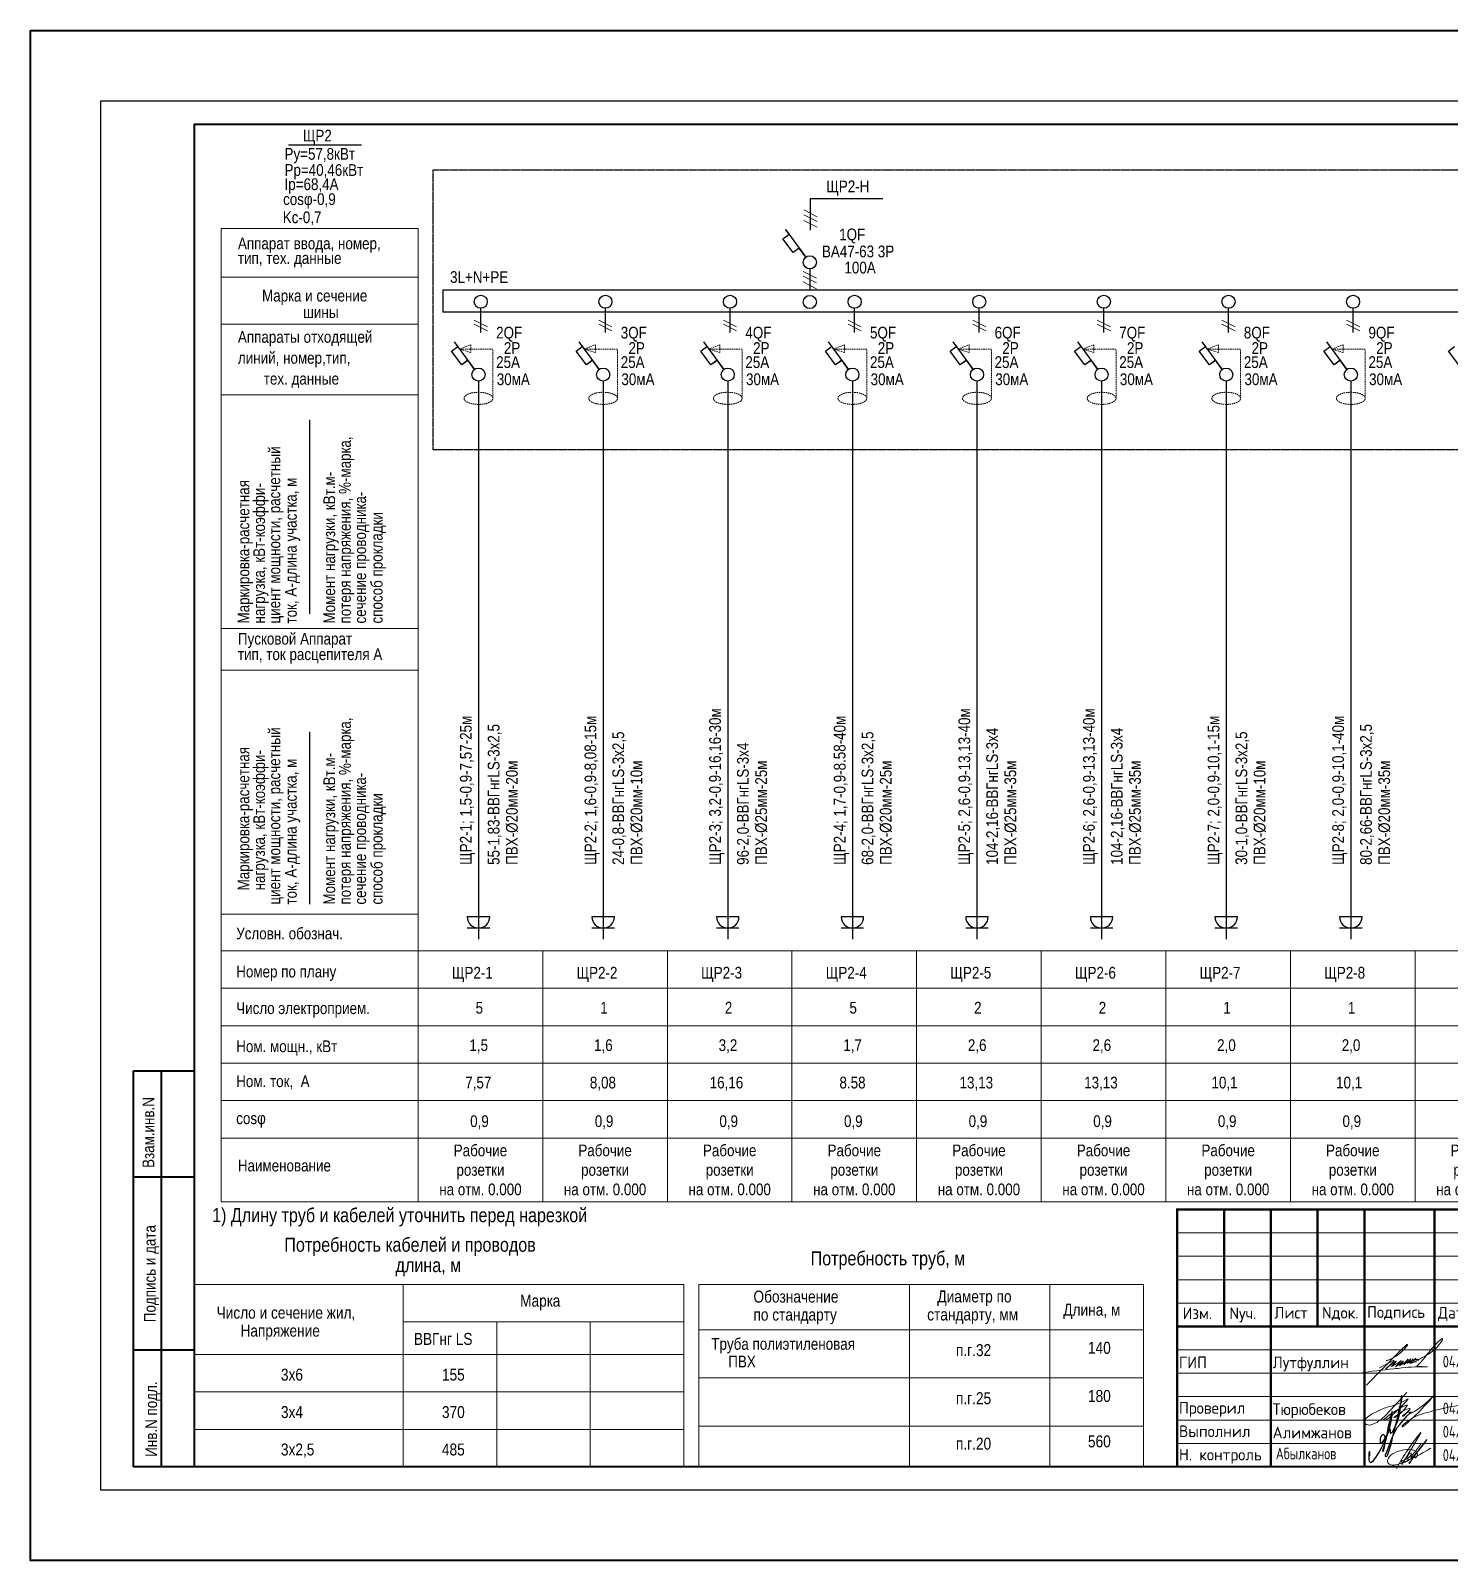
# Model space of a CAD drawing. Header units: metres. Extents: x -187 to 138813, y -64870 to 49448.
# Drawn here: x -187 to 30128, y -26600 to 6100 of the extents above; entities that cross this region are included whole.
import ezdxf
from ezdxf.enums import TextEntityAlignment as Align

# ---------------------------------------------------------------- set-up
doc = ezdxf.new("R2010")
doc.units = ezdxf.units.M
doc.linetypes.add('CENTER2', pattern=[2.3, 2, -0.1, 0.1, -0.1])
doc.linetypes.add('DASHED2', pattern=[9.525, 6.35, -3.175])
for name, color, linetype, lineweight in [('1_Рамка_АР', 7, 'Continuous', 13), ('G-ANNO-TTLB', 7, 'Continuous', 9), ('Рамка', 7, 'Continuous', 40), ('ЭЛ', 250, 'Continuous', 50), ('ЭЛ-сила', 5, 'Continuous', 50), ('ЭЛ.ос', 7, 'Continuous', 30)]:
    doc.layers.add(name, color=color, linetype=linetype, lineweight=lineweight)
doc.layers.add('Text standart (rus)', color=7, linetype='Continuous')
doc.layers.add('Схема', color=7, linetype='Continuous')
doc.styles.add('Arial', font='ARIALN.TTF', dxfattribs={"width": 0.8, "height": 2.5})
doc.styles.add('GOST Common_7', font='', dxfattribs={"width": 0.8, "height": 2.5})
doc.styles.add('ISOCPEUR', font='isocpeur.ttf', dxfattribs={"width": 0.8, "height": 2.5})
doc.styles.get("Standard").update_dxf_attribs({"font": 'ARIALN.TTF'})
doc.styles.get('GOST Common_7').set_extended_font_data('GOST Common')

# ---------------------------------------------------------------- blocks, each defined once
blk = doc.blocks.new('A$C7BC16580')
at = {"color": 5, "lineweight": 0}
for points in [[(0, 0), (5.6, 5.75, -0.02166), (7.12, 7.19, -0.19716), (7.25, 7.24, -0.469539), (7.27, 7.11, -0.091839), (5.13, 5.11, -0.05798), (3.56, 4.36, -0.624403), (3.52, 4.39, -0.153174), (3.59, 4.48, -0.064986)], [(2.27, 3.11), (4.75, 4.37, -0.154866), (4.89, 4.39, -0.292827), (4.87, 4.29), (3.51, 2.94, -0.411587), (3.45, 2.94, -0.580346), (3.47, 3.01, -0.002677), (5.09, 4.18, -0.019361), (5.26, 4.29, -0.345388), (5.26, 4.21, -0.013245), (4.4, 3.3, 0.037418), (6.13, 4.35, 0.92971), (6.09, 4.36, -0.016709), (5.13, 3.27, 0.954384), (5.15, 3.25, 0.030217), (6.48, 4.3, -0.484269), (6.5, 4.23, -0.0371), (5.84, 3.47, 0.061745), (7.39, 4.58, 0.903836), (7.35, 4.63, 0.007464), (6.6, 3.7, 0.991792), (6.66, 3.68, 0.025261), (7.84, 4.63, 0.449152), (7.84, 4.67, 0.022262), (7.2, 3.9, 0.089693), (7.28, 3.92, 0.077771), (8.3, 4.67, 1.029358), (8.27, 4.69, 0.045434), (7.66, 3.92, 0.081016), (7.81, 3.94, 0.081016)], [(8.91, 4.18), (7.73, 4.12, -0.155702), (8.15, 4.43, -0.067082), (9.12, 4.57, -0.804067), (9.18, 4.4, -0.465495)]]:
    blk.add_lwpolyline(points, format="xyb", dxfattribs=at)
for centre, radius, start, end in [((13.67, 7.72), 0.63, 112.5581, 137.3842), ((13.46, 8.26), 0.0594, 15.6123, 121.977), ((13.3, 8.22), 0.216, 326.7487, 13.7387), ((-5.12, 31.82), 30.83, 295.2738, 301.5454), ((28.29, -7.88), 22.02, 133.2628, 143.8822), ((7.68, 11.25), 6.61, 300.3031, 331.5166), ((14.15, -93.03), 96.39, 95.5253, 99.1597), ((10.47, -38.41), 41.7, 95.7618, 97.7216), ((9.67, -27.12), 30.39, 87.7834, 96.3959), ((6.23, 6.85), 3.32, 298.6379, 319.7145), ((11.27, 1.89), 3.82, 131.8116, 147.4551), ((8.74, 4.72), 0.0226, 322.9154, 145.6207), ((-4.34, 17.08), 19.08, 314.1735, 321.0714), ((12.5, 35.44), 32.23, 263.6981, 267.0619)]:
    blk.add_arc(centre, radius, start, end, dxfattribs=at)
blk = doc.blocks.new('A$C1F835CD7')
at = {"color": 5, "lineweight": 20}
blk.add_lwpolyline([(0, 0), (-7.52, -8.07, -0.067402), (-10.53, -10.53, -0.074297), (-12.82, -11.51, -0.224721), (-14.97, -11.1, -0.534013), (-14.9, -9.54, -0.102678), (-11.12, -7.01, -0.032171), (-7.1, -5.22, 0.079), (0.39, -2.29, -0.047889), (-6.05, -8.73, -0.106221), (-8.02, -9.92, -0.25377), (-8.41, -9.76, -0.003646), (-7.08, -8.71, -0.066745), (-0.45, -4.62, -0.13618), (0.16, -4.46, -0.123156), (-4.29, -8.91, -0.149109), (-4.63, -8.94, -0.113062), (0.73, -5.7, -0.915781), (1.02, -6.05, 0.012056), (-1.26, -8.43, -0.564794), (-1.57, -8.37, -0.182122), (1.33, -6.88, -0.63015), (1.2, -7.12, 0.344907), (0.74, -7.62, 0.086497), (3.36, -6.27, 0.067149), (9.92, -0.63, -0.11777), (10.09, -0.55, -0.036841), (-1.24, -12.02, -0.923458), (-1.76, -11.92, -0.097525), (4.1, -8.03, -0.018156), (12.33, -5.82, -0.050903), (21.82, -4.34, -2.128868)], format="xyb", dxfattribs=at)
blk = doc.blocks.new('A$C04171E6A')
at = {"color": 5, "lineweight": 0}
for points in [[(0, 0, -0.0428435), (2563, 3824, -1.074521), (2599, 3802, 0.001081), (590, 429, -0.6383218), (726, 627, 0.1974927), (1232, 878, 0.3067655), (1217, 1121, -0.3396131), (1303, 1500, -0.119769), (1556, 1661, -0.3900384), (1552, 1411, -0.1665937), (543, 798, -0.1710583), (469, 818, -1.587545), (497, 834, 0.1769981), (601, 656, -0.6540487), (564, 466, -0.269144), (564, 574, -0.3664107)], [(2000, 1161), (2050, 1150, 0.1199822), (2212, 1334, 0.3620661), (2145, 1729, 0.1810689), (1580, 2007, 0.100436), (636, 1957, 0.0751561), (-420, 1557, 0.173142), (-957, 886, 0.2978333), (-774, 463, 0.1873849), (-88, 380, 0.0582409), (1425, 955, 0.0257587), (3593, 2118, -0.0006612), (3671, 2163, -0.0006612)], [(2609, 2595, -0.0002221), (1737, 1479, 0.0388019), (1532, 1125, 0.8811967), (1595, 1081, 0.0359135), (1642, 1134, 0.034344), (3251, 3056, 0.7722729), (3221, 3073, 0.0234412), (1399, 548, -1.1192277), (1353, 548, -0.1571396), (1415, 706, -1.6000235)]]:
    blk.add_lwpolyline(points, format="xyb", dxfattribs=at)
blk = doc.blocks.new('Казарма_1_Рамка_АР')
for p, q in [((682893, 323993), (689393, 323993)), ((682893, 323493), (701393, 323493)), ((682893, 322993), (689393, 322993)), ((682893, 322493), (689393, 322493)), ((682893, 321993), (701393, 321993)), ((682893, 321493), (689393, 321493)), ((682893, 320993), (689393, 320993)), ((682893, 320493), (701393, 320493)), ((682893, 319993), (689393, 319993)), ((682893, 319493), (689393, 319493))]:
    blk.add_line(p, q)
at = {"const_width": 50}
for points in [[(701393, 324493), (682893, 324493), (682893, 318993)], [(683893, 321993), (683893, 324493)], [(684893, 318993), (684893, 324493)], [(685893, 321993), (685893, 324493)], [(686893, 318993), (686893, 324493)], [(688393, 318993), (688393, 324493)], [(689393, 318993), (689393, 324493)], [(689393, 323479), (701393, 323479)], [(682893, 321993), (689393, 321993)], [(689393, 321993), (701393, 321993)], [(701393, 321993), (699393, 321993), (697893, 321993), (696393, 321993), (696393, 318993)], [(697893, 321993), (697893, 320493)], [(699393, 321993), (699393, 320493)], [(696393, 321493), (701393, 321493)], [(689393, 320493), (701393, 320493)]]:
    blk.add_lwpolyline(points, dxfattribs=at)
blk.add_lwpolyline([(696393, 321493), (701393, 321493)])
at = {"color": 5, "linetype": 'ByBlock', "lineweight": 25}
blk.add_lwpolyline([(687007, 319230), (687010, 319256), (687009, 319299), (687003, 319319), (686986, 319292), (686986, 319243), (686986, 319176), (686990, 319134), (686999, 319107), (687022, 319083), (687048, 319093), (687084, 319129), (687139, 319194), (687208, 319309), (687265, 319411), (687320, 319527), (687401, 319723), (687434, 319831), (687466, 319967), (687484, 320102), (687484, 320173), (687448, 320072), (687426, 319957), (687397, 319819), (687372, 319688), (687349, 319567), (687317, 319444), (687279, 319332), (687291, 319324), (687315, 319388), (687333, 319486), (687340, 319571), (687334, 319639), (687319, 319663), (687301, 319684), (687277, 319679), (687245, 319641), (687233, 319591), (687230, 319551), (687230, 319515), (687240, 319501), (687262, 319508), (687305, 319558), (687346, 319616), (687395, 319698), (687437, 319797), (687442, 319796), (687447, 319785), (687447, 319777), (687447, 319763), (687445, 319744), (687445, 319730), (687453, 319715), (687461, 319714), (687475, 319726), (687496, 319744), (687546, 319835), (687606, 319976), (687624, 320040), (687641, 320103), (687658, 320205), (687674, 320316), (687677, 320390), (687684, 320508), (687693, 320515), (687691, 320481), (687675, 320390), (687631, 320216), (687600, 320054), (687560, 319889), (687522, 319756), (687493, 319641), (687469, 319531), (687440, 319425), (687406, 319316), (687384, 319247), (687373, 319224), (687363, 319214), (687351, 319205), (687346, 319213), (687342, 319229), (687346, 319254), (687373, 319305), (687417, 319425), (687457, 319540), (687515, 319681), (687595, 319834), (687649, 319901), (687724, 319985), (687804, 320083), (687886, 320154)], dxfattribs=at)
at = {"color": 150, "lineweight": 30, "xscale": 120, "yscale": 120, "zscale": 120}
blk.add_blockref('A$C7BC16580', (686940, 320738), dxfattribs=at)
at = {"color": 1, "lineweight": 30, "xscale": 60.00000000000001, "yscale": 60.00000000000001, "zscale": 60.00000000000001}
blk.add_blockref('A$C1F835CD7', (687803, 320582), dxfattribs=at)
at = {"color": 5, "linetype": 'ByBlock', "lineweight": 25, "xscale": 0.2, "yscale": 0.2, "zscale": 0.2}
blk.add_blockref('A$C04171E6A', (687578, 318958), dxfattribs=at)
at = {"layer": 'G-ANNO-TTLB', "style": 'GOST Common_7'}
for s, p in [('1973-1- ЭЛ', (698590, 324024)), ('РП', (697175, 321017))]:
    blk.add_text(s, height=250, dxfattribs=at).set_placement(p, align=Align.MIDDLE_CENTER)
for s, p in [('Подпись', (686949, 322176)), ('Изм.', (683009, 322149)), ('Nуч.', (684010, 322149)), ('Лист', (684967, 322162)), ('Nдок.', (685988, 322162)), ('Дата', (688464, 322162)), ('Стадия', (696477, 321645)), ('Лист', (698056, 321619)), ('Листов', (699525, 321633)), ('ГИП ', (682932, 321100)), ('Лутфуллин', (684932, 321100)), ('Проверил ', (682931, 320129)), ('Тюрюбеков', (684932, 320100)), ('Выполнил', (682931, 319629)), ('Алимжанов', (684932, 319600)), ('Н. контроль', (682931, 319129))]:
    blk.add_text(s, height=250, dxfattribs=at).set_placement(p)
at = {"layer": 'G-ANNO-TTLB', "char_height": 250, "attachment_point": 5}
for s, insert, width, style in [('Административно-техническое здание с диспетчерской вышкой\\Pв Усть-Каменогорском филиале КАН', (695393, 322743), 12000, 'GOST Common_7'), ('04/18', (688893, 321243), 1000, 'GOST Common_7'), ('{\\fISOCPEUR|b0|i0|c204|p34;Административно-техническое здание}', (692893, 321243), 7000, 'GOST Common_7'), ('04/18', (688893, 320243), 1000, 'GOST Common_7'), ('АО\\P"НИПИИ КазАэроПроект"\\Pг. Алматы  ', (698893, 319743), 5000, 'ISOCPEUR'), ('04/18', (688893, 319743), 1000, 'GOST Common_7'), ('04/18', (688893, 319243), 1000, 'GOST Common_7')]:
    blk.add_mtext(s, dxfattribs=dict(at, insert=insert, width=width, style=style))
at = {"layer": 'G-ANNO-TTLB'}
note = blk.add_mtext_dynamic_manual_height_columns('\\pi1;{\\C0;Абылканов\\P}', width=16.9, gutter_width=6.25, heights=[8.34, 0], dxfattribs=dict(at, insert=(684976, 319403), char_height=250, attachment_point=1, style='GOST Common_7'))
for column, words in zip(note.columns.linked_columns, ['\\pi21.545;{\\C0; }']):
    column.text = words
blk = doc.blocks.new('stug')
at = {"layer": 'Рамка'}
for p, q in [((18549, -29192), (18549, -20727)), ((18549, -20727), (19849, -20727)), ((19149, -29192), (19149, -20727)), ((18549, -22992), (19849, -22992)), ((18549, -26692), (19849, -26692)), ((19849, -29192), (18549, -29192))]:
    blk.add_line(p, q, dxfattribs=at)
at = {"layer": 'Рамка', "lineweight": 25}
blk.add_line((19849, -23692), (19849, -29192), dxfattribs=at)
at = {"layer": 'Text standart (rus)', "color": 7, "lineweight": 25}
for s, p in [('Взам.инв.N', (18990, -22803)), ('Подпись и дата', (19020, -26101)), ('Инв.N подл.', (19050, -28977))]:
    blk.add_text(s, height=250, rotation=90, dxfattribs=at).set_placement(p)

msp = doc.modelspace()

# ---------------------------------------------------------------- linework, layer by layer
at = {"color": 7, "linetype": 'ByBlock', "lineweight": 20, "ltscale": 0.2}
for p, q in [((3312.6486, -20700.2132), (13771.8608, -20700.2132)), ((7771.8608, -20700.2132), (7771.8608, -24600.2132)), ((13771.8608, -20700.2132), (13771.8608, -24600.2132)), ((14089.841, -20700.2132), (23589.841, -20700.2132)), ((14089.841, -24600.2132), (14089.841, -20700.2132)), ((18589.841, -24600.2132), (18589.841, -20700.2132)), ((21589.841, -24600.2132), (21589.841, -20700.2132)), ((23589.841, -20700.2132), (23589.841, -24600.2132)), ((7771.8608, -21500.2132), (13771.8608, -21500.2132)), ((9771.8608, -21500.2132), (9771.8608, -24600.2132)), ((11771.8608, -21500.2132), (11771.8608, -24600.2132)), ((23589.841, -21671.3379), (14089.841, -21671.3379)), ((3312.6486, -22200.2132), (13771.8608, -22200.2132)), ((23589.841, -22700.2132), (14089.841, -22700.2132)), ((3312.6486, -23000.2132), (13771.8608, -23000.2132)), ((3312.6486, -23800.2132), (13771.8608, -23800.2132)), ((23589.841, -23729.0886), (14089.841, -23729.0886)), ((3312.6486, -24600.2132), (13771.8608, -24600.2132))]:
    msp.add_line(p, q, dxfattribs=at)
at = {"color": 1, "lineweight": 40}
msp.add_lwpolyline([(-187.3514, 6099.7868), (138812.6486, 6099.7868), (138812.6486, -26600.2132), (-187.3514, -26600.2132)], close=True, dxfattribs=at)
at = {"layer": 'Text standart (rus)'}
msp.add_lwpolyline([(43312.6486, 4599.7868), (43312.6486, -25100.2132), (1312.6486, -25100.2132), (1312.6486, 4599.7868)], close=True, dxfattribs=at)
at = {"layer": 'Text standart (rus)', "linetype": 'CENTER2', "ltscale": 30}
msp.add_lwpolyline([(8415.6105, 3120.0647), (41425.9535, 3120.0647), (41425.9535, -2862.6961), (8415.6105, -2862.6961)], close=True, dxfattribs=at)
at = {"layer": 'Рамка'}
msp.add_lwpolyline([(42812.6486, 4099.7868), (42812.6486, -24600.2132), (3312.6486, -24600.2132), (3312.6486, 4099.7868)], close=True, dxfattribs=at)
at = {"layer": 'ЭЛ', "color": 0, "lineweight": 15}
for p, q in [((3312.6486, -24600.2132), (6946.6363, -24600.2132)), ((10312.5462, -24600.2132), (13946.5339, -24600.2132))]:
    msp.add_line(p, q, dxfattribs=at)
at = {"layer": 'ЭЛ-сила', "color": 0, "lineweight": 30}
for p, q in [((9623.2857, -12843.8196), (9143.2857, -12843.8196)), ((9383.2857, -12781.5096), (9383.2857, -13323.8196)), ((12286.0669, -12843.8196), (11806.0669, -12843.8196)), ((12046.0669, -12781.5096), (12046.0669, -13323.8196)), ((14948.848, -12843.8196), (14468.848, -12843.8196)), ((14708.848, -12781.5096), (14708.848, -13323.8196)), ((17611.6292, -12843.8196), (17131.6292, -12843.8196)), ((17371.6292, -12781.5096), (17371.6292, -13323.8196)), ((20274.4103, -12843.8196), (19794.4103, -12843.8196)), ((20034.4103, -12781.5096), (20034.4103, -13323.8196)), ((22937.1915, -12843.8196), (22457.1915, -12843.8196)), ((22697.1915, -12781.5096), (22697.1915, -13323.8196)), ((25599.9727, -12843.8196), (25119.9727, -12843.8196)), ((25359.9727, -12781.5096), (25359.9727, -13323.8196)), ((28262.7538, -12843.8196), (27782.7538, -12843.8196)), ((28022.7538, -12781.5096), (28022.7538, -13323.8196)), ((9623.2857, -13083.8196), (9143.2857, -13083.8196)), ((12286.0669, -13083.8196), (11806.0669, -13083.8196)), ((14948.848, -13083.8196), (14468.848, -13083.8196)), ((17611.6292, -13083.8196), (17131.6292, -13083.8196)), ((20274.4103, -13083.8196), (19794.4103, -13083.8196)), ((22937.1915, -13083.8196), (22457.1915, -13083.8196)), ((25599.9727, -13083.8196), (25119.9727, -13083.8196)), ((28262.7538, -13083.8196), (27782.7538, -13083.8196))]:
    msp.add_line(p, q, dxfattribs=at)
for centre in [(9383.2857, -12843.8196), (12046.0669, -12843.8196), (14708.848, -12843.8196), (17371.6292, -12843.8196), (20034.4103, -12843.8196), (22697.1915, -12843.8196), (25359.9727, -12843.8196), (28022.7538, -12843.8196)]:
    msp.add_arc(centre, 240, 180, 0, dxfattribs=at)
at = {"layer": 'ЭЛ.ос', "color": 7, "lineweight": 25}
msp.add_line((5321.303, 3654.6359), (6884.3623, 3654.6359), dxfattribs=at)
at = {"layer": 'ЭЛ.ос', "color": 7, "lineweight": 15, "ltscale": 0.5}
for p, q in [((16335.485, 2265.7525), (16616.1183, 2119.9032)), ((16335.485, 2164.7798), (16616.1183, 2018.9305)), ((16335.485, 2041.3688), (16616.1183, 1895.5194)), ((16322.698, 953.1884), (16603.3314, 807.3391)), ((16322.698, 852.2157), (16603.3314, 706.3664)), ((16322.698, 728.8047), (16603.3314, 582.9553)), ((9291.1931, -88.8272), (9571.8265, -234.6765)), ((9291.1931, -175.1917), (9571.8265, -321.041)), ((11953.9743, -88.8272), (12234.6076, -234.6765)), ((11953.9743, -175.1917), (12234.6076, -321.041)), ((14616.7554, -88.8272), (14897.3888, -234.6765)), ((14616.7554, -175.1917), (14897.3888, -321.041)), ((17279.5366, -88.8272), (17560.1699, -234.6765)), ((17279.5366, -175.1917), (17560.1699, -321.041)), ((19942.3177, -88.8272), (20222.9511, -234.6765)), ((19942.3177, -175.1917), (20222.9511, -321.041)), ((22605.0989, -88.8272), (22885.7323, -234.6765)), ((22605.0989, -175.1917), (22885.7323, -321.041)), ((25267.8801, -88.8272), (25548.5134, -234.6765)), ((25267.8801, -175.1917), (25548.5134, -321.041)), ((27930.6612, -88.8272), (28211.2946, -234.6765)), ((27930.6612, -175.1917), (28211.2946, -321.041)), ((9157.1617, -948.4447), (9025.0926, -1045.8857)), ((11819.9428, -948.4447), (11687.8737, -1045.8857)), ((14482.724, -948.4447), (14350.6549, -1045.8857)), ((17145.5052, -948.4447), (17013.436, -1045.8857)), ((19808.2863, -948.4447), (19676.2172, -1045.8857)), ((22471.0675, -948.4447), (22338.9984, -1045.8857)), ((25133.8486, -948.4447), (25001.7795, -1045.8857)), ((27796.6298, -948.4447), (27664.5607, -1045.8857))]:
    msp.add_line(p, q, dxfattribs=at)
at = {"layer": 'ЭЛ.ос', "color": 7, "lineweight": 15}
for p, q in [((3884.2644, 1867.5897), (3884.2644, -18936.9043)), ((3884.2644, 1867.5897), (8093.3239, 1867.5897)), ((8093.3239, 1867.5897), (8093.3239, -18936.9043)), ((3884.2644, 826.5135), (8093.3239, 826.5135)), ((8093.3239, -177.974), (3884.2644, -177.974)), ((3884.2644, -1682.5625), (8093.3239, -1682.5625)), ((3884.2644, -6680.004), (8093.3239, -6680.004)), ((8093.3239, -7568.598), (3884.2644, -7568.598)), ((3884.2644, -12789.2169), (8093.3239, -12789.2169)), ((40046.6978, -13572.0185), (3884.2644, -13572.0185)), ((10756.1051, -13572.0185), (10756.1051, -18936.9043)), ((13418.8863, -13572.0185), (13418.8863, -18936.9043)), ((16081.6674, -13572.0185), (16081.6674, -18936.9043)), ((18744.4486, -13572.0185), (18744.4486, -18936.9043)), ((21407.2297, -13572.0185), (21407.2297, -18936.9043)), ((24070.0109, -13572.0185), (24070.0109, -18936.9043)), ((26732.792, -13572.0185), (26732.792, -18936.9043)), ((29395.5732, -13572.0185), (29395.5732, -18936.9043)), ((40046.6978, -14372.0185), (3884.2644, -14372.0185)), ((40046.6978, -15172.0185), (3884.2644, -15172.0185)), ((40046.6978, -15972.0185), (3884.2644, -15972.0185)), ((40046.6978, -16772.0185), (3884.2644, -16772.0185)), ((40046.6978, -17572.0185), (3884.2644, -17572.0185)), ((40046.6978, -18936.9043), (3884.2644, -18936.9043))]:
    msp.add_line(p, q, dxfattribs=at)
at = {"layer": 'ЭЛ.ос', "color": 7}
for p, q in [((5768.9778, -2220.5162), (5768.9778, -6364.2412)), ((5768.9778, -8889.3956), (5768.9778, -12570.3943))]:
    msp.add_line(p, q, dxfattribs=at)
at = {"layer": 'ЭЛ.ос', "color": 7, "ltscale": 0.5}
for points in [[(16475.8016, 1835.7657), (16475.8016, 2508.6584)], [(16475.8016, 2508.6584), (18021.1462, 2508.6584)], [(16379.6216, 1258.6047), (16237.2706, 1451.5437), (16104.8216, 1353.8223), (15886.4144, 1648.629), (16018.2911, 1746.3297), (15944.4816, 1845.958)], [(15944.4816, 1845.958), (16379.6216, 1258.6047)], [(16463.0147, 1005.9508), (16463.0147, 552.6313)], [(8618.7508, 560.1063), (8618.7508, 80.5713)], [(8618.7508, 560.1063), (40533.0792, 560.1063), (40533.0792, 80.5713), (8618.7508, 80.5713)]]:
    msp.add_lwpolyline(points, dxfattribs=at)
at = {"layer": 'ЭЛ.ос', "color": 7, "ltscale": 10}
for points in [[(9431.5098, -354.7475), (9431.5098, 163.1985)], [(12094.291, -354.7475), (12094.291, 163.1985)], [(14757.0721, -354.7475), (14757.0721, 163.1985)], [(17419.8533, -354.7475), (17419.8533, 163.1985)], [(20082.6344, -354.7475), (20082.6344, 163.1985)], [(22745.4156, -354.7475), (22745.4156, 163.1985)], [(25408.1967, -354.7475), (25408.1967, 163.1985)], [(28070.9779, -354.7475), (28070.9779, 163.1985)], [(9299.8926, -1141.1034), (9157.5416, -948.1643), (9025.0926, -1045.8857), (8806.6854, -751.079), (8938.5621, -653.3783)], [(8864.7526, -553.75), (9299.8926, -1141.1034)], [(11962.6738, -1141.1034), (11820.3228, -948.1643), (11687.8737, -1045.8857), (11469.4666, -751.079), (11601.3432, -653.3783)], [(11527.5337, -553.75), (11962.6738, -1141.1034)], [(14625.455, -1141.1034), (14483.104, -948.1643), (14350.6549, -1045.8857), (14132.2477, -751.079), (14264.1244, -653.3783)], [(14190.3149, -553.75), (14625.455, -1141.1034)], [(17288.2361, -1141.1034), (17145.8851, -948.1643), (17013.436, -1045.8857), (16795.0289, -751.079), (16926.9056, -653.3783)], [(16853.0961, -553.75), (17288.2361, -1141.1034)], [(19951.0173, -1141.1034), (19808.6663, -948.1643), (19676.2172, -1045.8857), (19457.81, -751.079), (19589.6867, -653.3783)], [(19515.8772, -553.75), (19951.0173, -1141.1034)], [(22613.7984, -1141.1034), (22471.4474, -948.1643), (22338.9984, -1045.8857), (22120.5912, -751.079), (22252.4679, -653.3783)], [(22178.6584, -553.75), (22613.7984, -1141.1034)], [(25276.5796, -1141.1034), (25134.2286, -948.1643), (25001.7795, -1045.8857), (24783.3723, -751.079), (24915.249, -653.3783)], [(24841.4395, -553.75), (25276.5796, -1141.1034)], [(27939.3607, -1141.1034), (27797.0097, -948.1643), (27664.5607, -1045.8857), (27446.1535, -751.079), (27578.0302, -653.3783)], [(27504.2207, -553.75), (27939.3607, -1141.1034)], [(30602.1419, -1141.1034), (30459.7909, -948.1643), (30327.3418, -1045.8857), (30108.9346, -751.079), (30240.8113, -653.3783)], [(9383.2857, -1393.7572), (9383.2857, -12784.3768)], [(12046.0669, -1393.7572), (12046.0669, -12784.3768)], [(14708.848, -1393.7572), (14708.848, -12784.3768)], [(17371.6292, -1393.7572), (17371.6292, -12784.3768)], [(20034.4103, -1393.7572), (20034.4103, -12784.3768)], [(22697.1915, -1393.7572), (22697.1915, -12784.3768)], [(25359.9727, -1393.7572), (25359.9727, -12784.3768)], [(28022.7538, -1393.7572), (28022.7538, -12784.3768)]]:
    msp.add_lwpolyline(points, dxfattribs=at)
at = {"layer": 'ЭЛ.ос', "linetype": 'DASHED2', "lineweight": 13, "ltscale": 5}
for points in [[(9691.2556, -1760.7771), (9691.2556, -709.2777), (8979.9751, -709.2777), (9216.74, -614.6283), (9216.74, -780.946), (8979.9751, -709.2777)], [(12354.0367, -1760.7771), (12354.0367, -709.2777), (11642.7563, -709.2777), (11879.5211, -614.6283), (11879.5211, -780.946), (11642.7563, -709.2777)], [(15016.8179, -1760.7771), (15016.8179, -709.2777), (14305.5374, -709.2777), (14542.3023, -614.6283), (14542.3023, -780.946), (14305.5374, -709.2777)], [(17679.599, -1760.7771), (17679.599, -709.2777), (16968.3186, -709.2777), (17205.0834, -614.6283), (17205.0834, -780.946), (16968.3186, -709.2777)], [(20342.3802, -1760.7771), (20342.3802, -709.2777), (19631.0997, -709.2777), (19867.8646, -614.6283), (19867.8646, -780.946), (19631.0997, -709.2777)], [(23005.1613, -1760.7771), (23005.1613, -709.2777), (22293.8809, -709.2777), (22530.6458, -614.6283), (22530.6458, -780.946), (22293.8809, -709.2777)], [(25667.9425, -1760.7771), (25667.9425, -709.2777), (24956.662, -709.2777), (25193.4269, -614.6283), (25193.4269, -780.946), (24956.662, -709.2777)], [(28330.7236, -1760.7771), (28330.7236, -709.2777), (27619.4432, -709.2777), (27856.2081, -614.6283), (27856.2081, -780.946), (27619.4432, -709.2777)]]:
    msp.add_lwpolyline(points, dxfattribs=at)
at = {"layer": 'ЭЛ.ос', "color": 7, "ltscale": 0.5}
for centre in [(16463.0147, 1146.0404), (9431.5098, 303.2881), (12094.291, 303.2881), (14757.0721, 303.2881), (16463.0147, 298.448), (17419.8533, 303.2881), (20082.6344, 303.2881), (22745.4156, 303.2881), (25408.1967, 303.2881), (28070.9779, 303.2881), (9383.2857, -1253.6676), (12046.0669, -1253.6676), (14708.848, -1253.6676), (17371.6292, -1253.6676), (20034.4103, -1253.6676), (22697.1915, -1253.6676), (25359.9727, -1253.6676), (28022.7538, -1253.6676)]:
    msp.add_circle(centre, 140.0896, dxfattribs=at)
at = {"layer": 'ЭЛ.ос', "linetype": 'DASHED2', "lineweight": 13, "ltscale": 5, "extrusion": (0, 0, -1)}
for centre in [(9383.2857, -1760.7771), (12046.0669, -1760.7771), (14708.848, -1760.7771), (17371.6292, -1760.7771), (20034.4103, -1760.7771), (22697.1915, -1760.7771), (25359.9727, -1760.7771), (28022.7538, -1760.7771)]:
    msp.add_ellipse(centre, major_axis=(307.9698, 0), ratio=0.4195688025, dxfattribs=at)

# ---------------------------------------------------------------- block references
at = {"layer": '1_Рамка_АР'}
msp.add_blockref('Казарма_1_Рамка_АР', (-658580.4853, -343593.0072), dxfattribs=at)
at = {"layer": 'Text standart (rus)'}
msp.add_blockref('stug', (-16536.1298, 4592.1272), dxfattribs=at)

# ---------------------------------------------------------------- texts
for s, p in [('ЩР2', (5629.6165, 3729.2818)), ('Ру=57,8кВт', (5238.0859, 3339.633)), ('Рр=40,46кВт', (5238.0859, 2994.9548)), ('Iр=68,4А', (5238.0859, 2690.7705)), ('cosφ-0,9', (5207.2601, 2371.778)), ('ЩР2-Н', (16813.5527, 2644.7467)), ('Kc-0,7', (5200.6486, 1984.0133)), ('100А', (17202.5019, 908.9764)), ('3L+N+PE', (8776.0751, 706.3808)), ('шины', (5635.553, -44.2448)), ('2QF', (9760.0806, -481.4197)), ('3QF', (12422.8618, -481.4197)), ('4QF', (15085.6429, -481.4197)), ('5QF', (17748.4241, -481.4197)), ('6QF', (20411.2052, -481.4197)), ('7QF', (23073.9864, -481.4197)), ('8QF', (25736.7675, -481.4197)), ('9QF', (28399.5487, -481.4197)), ('2Р', (9925.2132, -810.007)), ('2Р', (12587.9944, -810.007)), ('2Р', (15250.7756, -810.007)), ('2Р', (17913.5567, -810.007)), ('2Р', (20576.3379, -810.007)), ('2Р', (23239.119, -810.007)), ('2Р', (25901.9002, -810.007)), ('2Р', (28564.6813, -810.007)), ('25A', (9759.9426, -1111.5876)), ('25A', (12422.7237, -1111.5876)), ('25A', (15085.5049, -1111.5876)), ('25A', (17748.286, -1111.5876)), ('25A', (20411.0672, -1111.5876)), ('25A', (23073.8483, -1111.5876)), ('25A', (25736.6295, -1111.5876)), ('25A', (28399.4107, -1111.5876)), ('30мA', (9773.6093, -1477.816)), ('30мA', (12436.3905, -1477.816)), ('30мA', (15099.1716, -1477.816)), ('30мA', (17761.9528, -1477.816)), ('30мA', (20424.7339, -1477.816)), ('30мA', (23087.5151, -1477.816)), ('30мA', (25750.2963, -1477.816)), ('30мA', (28413.0774, -1477.816)), ('Условн. обознач.', (4206.1746, -13323.9224)), ('Номер по плану', (4206.1746, -14138.6271)), ('Число электроприем.', (4206.1746, -14921.8319)), ('5', (9321.1189, -14911.6168)), ('1', (11983.9001, -14911.6168)), ('2', (14646.6813, -14911.6168)), ('2', (19972.2436, -14911.6168)), ('2', (22635.0247, -14911.6168)), ('1', (25297.8059, -14911.6168)), ('1', (27960.587, -14911.6168)), ('Ном. мощн., кВт', (4206.1746, -15736.4498)), ('1,5', (9189.0141, -15711.6168)), ('1,6', (11851.7952, -15711.6168)), ('3,2', (14514.5764, -15711.6168)), ('2,6', (19840.1387, -15711.6168)), ('2,6', (22502.9199, -15711.6168)), ('2,0', (25165.701, -15711.6168)), ('2,0', (27828.4822, -15711.6168)), ('Ном. ток,  А', (4206.1746, -16483.3157)), ('7,57', (9100.1329, -16511.6168)), ('8,08', (11762.9141, -16511.6168)), ('16,16', (14322.4729, -16511.6168)), ('13,13', (19661.5734, -16511.6168)), ('13,13', (22324.3545, -16511.6168)), ('10,1', (25044.7693, -16511.6168)), ('10,1', (27707.5504, -16511.6168)), ('cosφ', (4206.1746, -17274.642)), ('0,9', (9204.5553, -17336.4498)), ('0,9', (11867.3365, -17336.4498)), ('0,9', (14530.1176, -17336.4498)), ('0,9', (17192.8988, -17336.4498)), ('0,9', (19855.68, -17336.4498)), ('0,9', (22518.4611, -17336.4498)), ('0,9', (25181.2423, -17336.4498)), ('0,9', (27844.0234, -17336.4498)), ('Наименование', (4240.8136, -18285.9058))]:
    msp.add_text(s, height=250, dxfattribs=at).set_placement(p)
at = {"layer": 'Text standart (rus)', "lineweight": 15}
for s, p in [('Аппарат ввода, номер,', (4242.6832, 1426.5609)), ('тип, тех. данные', (4242.6832, 1112.4475)), ('Марка и сечение', (4757.7832, 309.2707)), ('Аппараты отходящей', (4242.6832, -573.1034)), ('линий, номер,тип, ', (4242.6832, -1021.0461)), ('тех. данные', (4795.2396, -1466.4299)), ('Пусковой Аппарат', (4242.6832, -7024.1774)), ('тип, ток расцепителя А', (4242.6832, -7355.4327))]:
    msp.add_text(s, height=250, dxfattribs=at).set_placement(p)
at = {"layer": 'Text standart (rus)', "linetype": 'ByBlock', "lineweight": -2}
for s, p in [('1QF', (17089.5604, 1617.8926)), ('ВА47-63 3Р', (16721.4571, 1253.8511))]:
    msp.add_text(s, height=250, dxfattribs=at).set_placement(p)
at = {"layer": 'Text standart (rus)'}
for s, p in [('потеря напряжения, %%%-марка,', (6654.6812, -6573.5898)), ('циент мощности, расчетный', (5146.4875, -6573.5898)), ('Маркировка-расчетная', (4486.4038, -6573.5898)), ('нагрузка, кВт-коэффи-', (4820.8141, -6573.5898)), ('ток, А-длина участка, м', (5499.1738, -6573.5898)), ('Момент нагрузки, кВт.м-', (6320.2709, -6573.5898)), ('сечение проводника-', (6980.3545, -6573.5898)), ('способ прокладки', (7333.0409, -6573.5898)), ('ЩР2-3; 3,2-0,9-16,16-30м', (14562.5562, -11733.2771)), ('ЩР2-5; 2,6-0,9-13,13-40м', (19888.1185, -11733.2771)), ('ЩР2-6; 2,6-0,9-13,13-40м', (22550.8997, -11733.2771)), ('циент мощности, расчетный', (5146.4875, -12581.7544)), ('потеря напряжения, %%%-марка,', (6654.6812, -12581.7544)), ('ЩР2-1; 1,5-0,9-7,57-25м', (9236.9939, -11733.2771)), ('55-1,83-ВВГнгLS-3х2,5', (9831.557, -11733.2771)), ('ЩР2-2; 1,6-0,9-8,08-15м', (11899.775, -11733.2771)), ('ЩР2-4; 1,7-0,9-8.58-40м', (17225.3373, -11733.2771)), ('104-2,16-ВВГнгLS-3х4', (20482.6817, -11733.2771)), ('104-2,16-ВВГнгLS-3х4', (23145.4628, -11733.2771)), ('ЩР2-7; 2,0-0,9-10,1-15м', (25213.6808, -11733.2771)), ('ЩР2-8; 2,0-0,9-10,1-40м', (27876.462, -11733.2771)), ('80-2,66-ВВГнгLS-3х2,5', (28471.0251, -11733.2771)), ('24-0,8-ВВГнгLS-3х2,5', (12494.3382, -11733.2771)), ('96-2,0-ВВГнгLS-3х4', (15157.1193, -11733.2771)), ('68-2,0-ВВГнгLS-3х2,5', (17819.9005, -11733.2771)), ('30-1,0-ВВГнгLS-3х2,5', (25808.244, -11733.2771)), ('Маркировка-расчетная', (4486.4038, -12278.9329)), ('нагрузка, кВт-коэффи-', (4820.8141, -12278.9329)), ('ток, А-длина участка, м', (5499.1738, -12581.7544)), ('Момент нагрузки, кВт.м-', (6320.2709, -12581.7544)), ('сечение проводника-', (6980.3545, -12581.7544)), ('ПВХ-Ø20мм-20м', (10220.7196, -11733.2771)), ('ПВХ-Ø20мм-10м', (12883.5007, -11733.2771)), ('ПВХ-Ø25мм-25м', (15546.2819, -11733.2771)), ('ПВХ-Ø20мм-25м', (18209.0631, -11733.2771)), ('ПВХ-Ø25мм-35м', (20871.8442, -11733.2771)), ('ПВХ-Ø25мм-35м', (23534.6254, -11733.2771)), ('ПВХ-Ø20мм-10м', (26197.4065, -11733.2771)), ('ПВХ-Ø20мм-35м', (28860.1877, -11733.2771)), ('способ прокладки', (7333.0409, -12581.7544))]:
    msp.add_text(s, height=250, rotation=90, dxfattribs=at).set_placement(p)
at = {"layer": 'Text standart (rus)', "linetype": 'ByBlock', "lineweight": 0, "ltscale": 100}
for s, p in [('ЩР2-1', (8814.9554, -14163.47)), ('ЩР2-2', (11477.7366, -14163.47)), ('ЩР2-3', (14140.5177, -14163.47)), ('ЩР2-4', (16803.2989, -14163.47)), ('ЩР2-5', (19466.0801, -14163.47)), ('ЩР2-6', (22128.8612, -14163.47)), ('ЩР2-7', (24791.6424, -14163.47)), ('ЩР2-8', (27454.4235, -14163.47))]:
    msp.add_text(s, height=250, dxfattribs=at).set_placement(p)
at = {"layer": 'Text standart (rus)', "color": 2}
for s, p in [('5', (17309.4624, -14911.6168)), ('1,7', (17177.3575, -15711.6168)), ('8.58', (17095.9891, -16511.6168))]:
    msp.add_text(s, height=250, dxfattribs=at).set_placement(p)
at = {"layer": 'Text standart (rus)', "char_height": 250, "width": 2662.781155, "attachment_point": 5}
for insert in [(9424.7145, -18254.4614), (12087.4957, -18254.4614), (14750.2768, -18254.4614), (17413.058, -18254.4614), (20075.8391, -18254.4614), (22738.6203, -18254.4614), (25401.4015, -18254.4614), (28064.1826, -18254.4614), (30726.9638, -18254.4614)]:
    msp.add_mtext('Рабочие\\Pрозетки\\P{\\C7;на отм. 0.000}', dxfattribs=dict(at, insert=insert))
at = {"layer": 'Схема', "color": 7, "lineweight": 35, "style": 'Arial'}
for s, height, p in [('1) Длину труб и кабелей уточнить перед нарезкой', 300, (3691.3808, -19369.8098)), ('Потребность кабелей и проводов', 300, (5234.1692, -20002.1454)), ('длина, м', 300, (7612.078, -20437.7363)), ('Потребность труб, м', 300, (16479.3034, -20293.1673)), ('Марка', 255, (10272.4944, -21176.5322)), ('Обозначение ', 255, (15258.0002, -21088.6417)), ('Диаметр по', 255, (19188.5256, -21085.926)), ('Число и сечение жил,', 255, (3786.4087, -21431.9183)), ('Длина, м', 255, (21878.5939, -21369.7438)), ('Напряжение', 255, (4296.7633, -21817.6326)), ('по стандарту', 255, (15258.0002, -21474.356)), ('стандарту, мм', 255, (18970.6717, -21471.6402)), ('ВВГнг LS', 255, (8002.2896, -21993.4871)), ('Труба полиэтиленовая', 250, (14358.0774, -22097.9646)), ('ПВХ', 250, (14718.9621, -22475.4488)), ('п.г.32', 255, (19585.124, -22232.4505)), ('140', 255, (22405.5861, -22183.8619)), ('3х6', 255, (5161.3958, -22756.7794)), ('155', 255, (8601.6765, -22756.7794)), ('п.г.25', 255, (19585.124, -23261.3259)), ('180', 255, (22405.5861, -23212.7372)), ('3х4', 255, (5161.3958, -23556.7794)), ('370', 255, (8601.6765, -23556.7794)), ('3х2,5', 255, (5161.3958, -24356.7794)), ('485', 255, (8601.6765, -24356.7794)), ('п.г.20', 255, (19585.124, -24232.2753)), ('560', 255, (22405.5861, -24183.6866))]:
    msp.add_text(s, height=height, dxfattribs=at).set_placement(p)

doc.saveas('drawing.dxf')
